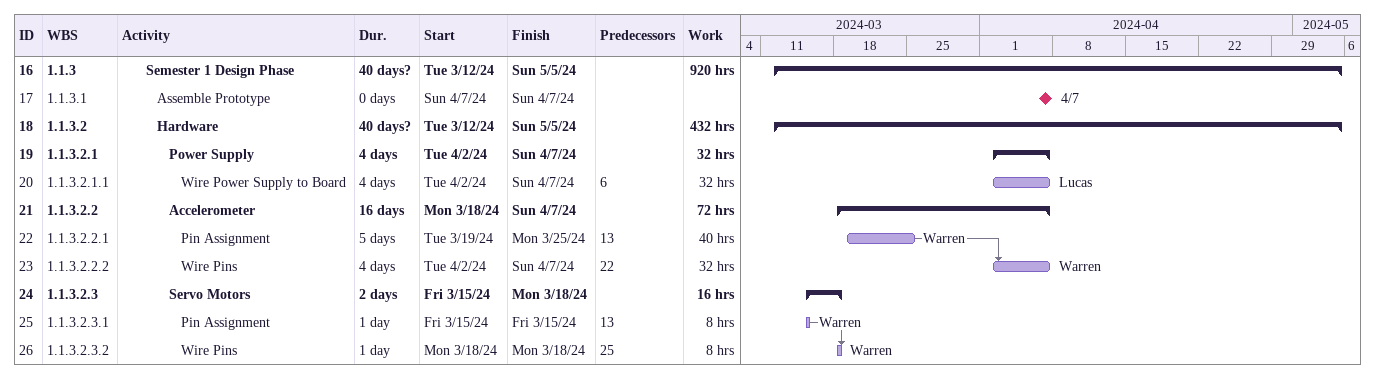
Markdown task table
| ID | WBS | Task | Duration | Start | Finish | Predecessors | Resources | Work (h) |
|---|---|---|---|---|---|---|---|---|
| 16 | 1.1.3 | **Semester 1 Design Phase** | 40d? | 2024-03-12 | 2024-05-05 |  |  | 920 |
| 17 | 1.1.3.1 | Assemble Prototype | 0d | 2024-04-07 | 2024-04-07 |  |  |  |
| 18 | 1.1.3.2 | **Hardware** | 40d? | 2024-03-12 | 2024-05-05 |  |  | 432 |
| 19 | 1.1.3.2.1 | **Power Supply** | 4d | 2024-04-02 | 2024-04-07 |  |  | 32 |
| 20 | 1.1.3.2.1.1 | Wire Power Supply to Board | 4d | 2024-04-02 | 2024-04-07 | 6 | Lucas | 32 |
| 21 | 1.1.3.2.2 | **Accelerometer** | 16d | 2024-03-18 | 2024-04-07 |  |  | 72 |
| 22 | 1.1.3.2.2.1 | Pin Assignment | 5d | 2024-03-19 | 2024-03-25 | 13 | Warren | 40 |
| 23 | 1.1.3.2.2.2 | Wire Pins | 4d | 2024-04-02 | 2024-04-07 | 22 | Warren | 32 |
| 24 | 1.1.3.2.3 | **Servo Motors** | 2d | 2024-03-15 | 2024-03-18 |  |  | 16 |
| 25 | 1.1.3.2.3.1 | Pin Assignment | 1d | 2024-03-15 | 2024-03-15 | 13 | Warren | 8 |
| 26 | 1.1.3.2.3.2 | Wire Pins | 1d | 2024-03-18 | 2024-03-18 | 25 | Warren | 8 |
